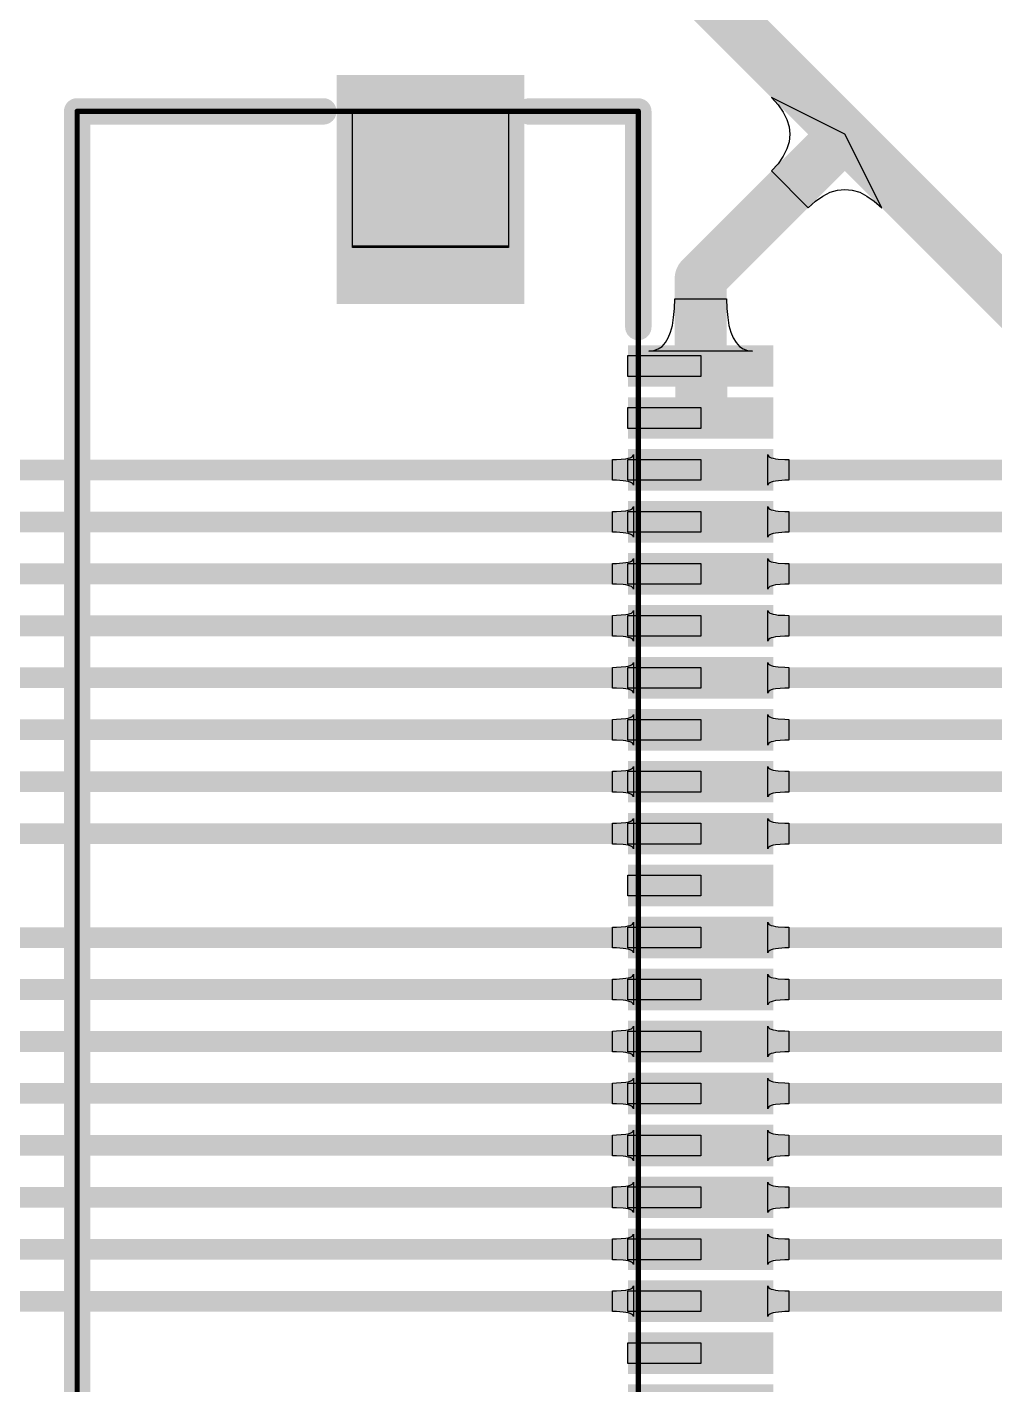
# Model space of a CAD drawing. Extents: x 244 to 457, y 184 to 319.
# Drawn here: x 402.56 to 411.87, y 252.42 to 265.49 of the extents above; entities that cross this region are included whole.
import ezdxf

# ---------------------------------------------------------------- set-up
doc = ezdxf.new("R2010")
doc.units = 0
doc.layers.get('0').update_dxf_attribs({"linetype": 'CONTINUOUS'})
for name, color, linetype in [('MECHANICAL15', 56, 'CONTINUOUS'), ('TOPLAYER', 1, 'CONTINUOUS'), ('TOPOVERLAY', 2, 'CONTINUOUS'), ('TOPPASTE', 8, 'CONTINUOUS'), ('TOPSOLDER', 216, 'CONTINUOUS')]:
    doc.layers.add(name, color=color, linetype=linetype)

# ---------------------------------------------------------------- blocks, each defined once
blk = doc.blocks.new('FPC_SMD_P0_50_40P_FGS_XJ_H')
at = {"layer": 'MECHANICAL15'}
for p, q in [((10.891, 0.55), (10.891, 2.05)), ((10.891, 2.05), (12.212, 2.05)), ((10.902, 0.55), (10.902, 2.05)), ((10.902, 2.05), (12.201, 2.05)), ((12.201, 2.05), (12.201, 0.55)), ((12.212, 2.05), (12.212, 0.55)), ((10.891, 0.55), (10.891, 0.55)), ((12.212, 0.55), (10.891, 0.55)), ((10.902, 0.55), (10.902, 0.55)), ((12.201, 0.55), (10.902, 0.55)), ((0.15, -1.3), (0.15, -0.6)), ((0.15, -0.6), (0.35, -0.6)), ((0.35, -0.6), (0.35, -1.3)), ((0.65, -1.3), (0.65, -0.6)), ((0.65, -0.6), (0.85, -0.6)), ((0.85, -0.6), (0.85, -1.3)), ((1.15, -1.3), (1.15, -0.6)), ((1.15, -0.6), (1.35, -0.6)), ((1.35, -0.6), (1.35, -1.3)), ((1.65, -1.3), (1.65, -0.6)), ((1.65, -0.6), (1.85, -0.6)), ((1.85, -0.6), (1.85, -1.3)), ((2.15, -1.3), (2.15, -0.6)), ((2.15, -0.6), (2.35, -0.6)), ((2.35, -0.6), (2.35, -1.3)), ((2.65, -1.3), (2.65, -0.6)), ((2.65, -0.6), (2.85, -0.6)), ((2.85, -0.6), (2.85, -1.3)), ((3.15, -1.3), (3.15, -0.6)), ((3.15, -0.6), (3.35, -0.6)), ((3.35, -0.6), (3.35, -1.3)), ((3.65, -1.3), (3.65, -0.6)), ((3.65, -0.6), (3.85, -0.6)), ((3.85, -0.6), (3.85, -1.3)), ((4.15, -1.3), (4.15, -0.6)), ((4.15, -0.6), (4.35, -0.6)), ((4.35, -0.6), (4.35, -1.3)), ((4.65, -1.3), (4.65, -0.6)), ((4.65, -0.6), (4.85, -0.6)), ((4.85, -0.6), (4.85, -1.3)), ((5.15, -1.3), (5.15, -0.6)), ((5.15, -0.6), (5.35, -0.6)), ((5.35, -0.6), (5.35, -1.3)), ((5.65, -1.3), (5.65, -0.6)), ((5.65, -0.6), (5.85, -0.6)), ((5.85, -0.6), (5.85, -1.3)), ((6.15, -1.3), (6.15, -0.6)), ((6.15, -0.6), (6.35, -0.6)), ((6.35, -0.6), (6.35, -1.3)), ((6.65, -1.3), (6.65, -0.6)), ((6.65, -0.6), (6.85, -0.6)), ((6.85, -0.6), (6.85, -1.3)), ((7.15, -1.3), (7.15, -0.6)), ((7.15, -0.6), (7.35, -0.6)), ((7.35, -0.6), (7.35, -1.3)), ((7.65, -1.3), (7.65, -0.6)), ((7.65, -0.6), (7.85, -0.6)), ((7.85, -0.6), (7.85, -1.3)), ((8.15, -1.3), (8.15, -0.6)), ((8.15, -0.6), (8.35, -0.6)), ((8.35, -0.6), (8.35, -1.3)), ((8.65, -1.3), (8.65, -0.6)), ((8.65, -0.6), (8.85, -0.6)), ((8.85, -0.6), (8.85, -1.3)), ((9.15, -1.3), (9.15, -0.6)), ((9.15, -0.6), (9.35, -0.6)), ((9.35, -0.6), (9.35, -1.3)), ((9.65, -1.3), (9.65, -0.6)), ((9.65, -0.6), (9.85, -0.6)), ((9.85, -0.6), (9.85, -1.3)), ((0.15, -1.3), (0.15, -1.3)), ((0.35, -1.3), (0.15, -1.3)), ((0.65, -1.3), (0.65, -1.3)), ((0.85, -1.3), (0.65, -1.3)), ((1.15, -1.3), (1.15, -1.3)), ((1.35, -1.3), (1.15, -1.3)), ((1.65, -1.3), (1.65, -1.3)), ((1.85, -1.3), (1.65, -1.3)), ((2.15, -1.3), (2.15, -1.3)), ((2.35, -1.3), (2.15, -1.3)), ((2.65, -1.3), (2.65, -1.3)), ((2.85, -1.3), (2.65, -1.3)), ((3.15, -1.3), (3.15, -1.3)), ((3.35, -1.3), (3.15, -1.3)), ((3.65, -1.3), (3.65, -1.3)), ((3.85, -1.3), (3.65, -1.3)), ((4.15, -1.3), (4.15, -1.3)), ((4.35, -1.3), (4.15, -1.3)), ((4.65, -1.3), (4.65, -1.3)), ((4.85, -1.3), (4.65, -1.3)), ((5.15, -1.3), (5.15, -1.3)), ((5.35, -1.3), (5.15, -1.3)), ((5.65, -1.3), (5.65, -1.3)), ((5.85, -1.3), (5.65, -1.3)), ((6.15, -1.3), (6.15, -1.3)), ((6.35, -1.3), (6.15, -1.3)), ((6.65, -1.3), (6.65, -1.3)), ((6.85, -1.3), (6.65, -1.3)), ((7.15, -1.3), (7.15, -1.3)), ((7.35, -1.3), (7.15, -1.3)), ((7.65, -1.3), (7.65, -1.3)), ((7.85, -1.3), (7.65, -1.3)), ((8.15, -1.3), (8.15, -1.3)), ((8.35, -1.3), (8.15, -1.3)), ((8.65, -1.3), (8.65, -1.3)), ((8.85, -1.3), (8.65, -1.3)), ((9.15, -1.3), (9.15, -1.3)), ((9.35, -1.3), (9.15, -1.3)), ((9.65, -1.3), (9.65, -1.3)), ((9.85, -1.3), (9.65, -1.3))]:
    blk.add_line(p, q, dxfattribs=at)
at = {"layer": 'MECHANICAL15', "const_width": 0.0508}
for points in [[(-12.199, 4.7), (12.201, 4.7)], [(12.201, 4.7), (12.201, -0.7)], [(-12.199, -0.7), (12.201, -0.7)]]:
    blk.add_lwpolyline(points, dxfattribs=at)
at = {"layer": 'MECHANICAL15', "const_width": 0.0254}
for points in [[(12.189, 4.7, 1), (12.214, 4.7, 1)], [(12.189, 4.7, 1), (12.214, 4.7, 1)], [(12.189, -0.7, 1), (12.214, -0.7, 1)], [(12.189, -0.7, 1), (12.214, -0.7, 1)]]:
    blk.add_lwpolyline(points, format="xyb", close=True, dxfattribs=at)
at = {"layer": 'TOPLAYER'}
for points in [[(10.45, 2.1), (10.45, 0.5), (12.45, 2.1), (12.45, 0.5)], [(0.1, -1.95), (0.4, -1.95), (0.1, -0.65), (0.4, -0.65)], [(0.6, -1.95), (0.9, -1.95), (0.6, -0.65), (0.9, -0.65)], [(1.1, -1.95), (1.4, -1.95), (1.1, -0.65), (1.4, -0.65)], [(1.6, -1.95), (1.9, -1.95), (1.6, -0.65), (1.9, -0.65)], [(2.1, -1.95), (2.4, -1.95), (2.1, -0.65), (2.4, -0.65)], [(2.6, -1.95), (2.9, -1.95), (2.6, -0.65), (2.9, -0.65)], [(3.1, -1.95), (3.4, -1.95), (3.1, -0.65), (3.4, -0.65)], [(3.6, -1.95), (3.9, -1.95), (3.6, -0.65), (3.9, -0.65)], [(4.1, -1.95), (4.4, -1.95), (4.1, -0.65), (4.4, -0.65)], [(4.6, -1.95), (4.9, -1.95), (4.6, -0.65), (4.9, -0.65)], [(5.1, -1.95), (5.4, -1.95), (5.1, -0.65), (5.4, -0.65)], [(5.6, -1.95), (5.9, -1.95), (5.6, -0.65), (5.9, -0.65)], [(6.1, -1.95), (6.4, -1.95), (6.1, -0.65), (6.4, -0.65)], [(6.6, -1.95), (6.9, -1.95), (6.6, -0.65), (6.9, -0.65)], [(7.1, -1.95), (7.4, -1.95), (7.1, -0.65), (7.4, -0.65)], [(7.6, -1.95), (7.9, -1.95), (7.6, -0.65), (7.9, -0.65)], [(8.1, -1.95), (8.4, -1.95), (8.1, -0.65), (8.4, -0.65)], [(8.6, -1.95), (8.9, -1.95), (8.6, -0.65), (8.9, -0.65)], [(9.1, -1.95), (9.4, -1.95), (9.1, -0.65), (9.4, -0.65)], [(9.6, -1.95), (9.9, -1.95), (9.6, -0.65), (9.9, -0.65)]]:
    blk.add_solid(points, dxfattribs=at)
at = {"layer": 'TOPOVERLAY', "const_width": 0.254}
for points in [[(-12.2, 4.7), (12.2, 4.7)], [(12.2, 4.7), (12.2, 2.331)], [(12.2, 0.35), (12.2, -0.7)], [(10.126, -0.7), (12.2, -0.7)]]:
    blk.add_lwpolyline(points, dxfattribs=at)
at = {"layer": 'TOPOVERLAY', "const_width": 0.127}
for points in [[(12.137, 4.7, 1), (12.264, 4.7, 1)], [(12.137, 4.7, 1), (12.264, 4.7, 1)], [(12.137, 2.331, 1), (12.264, 2.331, 1)], [(12.136, 0.35, 1), (12.263, 0.35, 1)], [(10.062, -0.7, 1), (10.189, -0.7, 1)], [(12.136, -0.7, 1), (12.263, -0.7, 1)], [(12.136, -0.7, 1), (12.263, -0.7, 1)]]:
    blk.add_lwpolyline(points, format="xyb", close=True, dxfattribs=at)
at = {"layer": 'TOPPASTE'}
for points in [[(10.45, 2.1), (10.45, 0.5), (12.45, 2.1), (12.45, 0.5)], [(0.1, -1.95), (0.4, -1.95), (0.1, -0.65), (0.4, -0.65)], [(0.6, -1.95), (0.9, -1.95), (0.6, -0.65), (0.9, -0.65)], [(1.1, -1.95), (1.4, -1.95), (1.1, -0.65), (1.4, -0.65)], [(1.6, -1.95), (1.9, -1.95), (1.6, -0.65), (1.9, -0.65)], [(2.1, -1.95), (2.4, -1.95), (2.1, -0.65), (2.4, -0.65)], [(2.6, -1.95), (2.9, -1.95), (2.6, -0.65), (2.9, -0.65)], [(3.1, -1.95), (3.4, -1.95), (3.1, -0.65), (3.4, -0.65)], [(3.6, -1.95), (3.9, -1.95), (3.6, -0.65), (3.9, -0.65)], [(4.1, -1.95), (4.4, -1.95), (4.1, -0.65), (4.4, -0.65)], [(4.6, -1.95), (4.9, -1.95), (4.6, -0.65), (4.9, -0.65)], [(5.1, -1.95), (5.4, -1.95), (5.1, -0.65), (5.4, -0.65)], [(5.6, -1.95), (5.9, -1.95), (5.6, -0.65), (5.9, -0.65)], [(6.1, -1.95), (6.4, -1.95), (6.1, -0.65), (6.4, -0.65)], [(6.6, -1.95), (6.9, -1.95), (6.6, -0.65), (6.9, -0.65)], [(7.1, -1.95), (7.4, -1.95), (7.1, -0.65), (7.4, -0.65)], [(7.6, -1.95), (7.9, -1.95), (7.6, -0.65), (7.9, -0.65)], [(8.1, -1.95), (8.4, -1.95), (8.1, -0.65), (8.4, -0.65)], [(8.6, -1.95), (8.9, -1.95), (8.6, -0.65), (8.9, -0.65)], [(9.1, -1.95), (9.4, -1.95), (9.1, -0.65), (9.4, -0.65)], [(9.6, -1.95), (9.9, -1.95), (9.6, -0.65), (9.9, -0.65)]]:
    blk.add_solid(points, dxfattribs=at)
at = {"layer": 'TOPSOLDER'}
for points in [[(10.348, 2.202), (10.348, 0.398), (12.552, 2.202), (12.552, 0.398)], [(-0.45, -2), (-0.05, -2), (-0.45, -0.6), (-0.05, -0.6)], [(0.05, -2), (0.45, -2), (0.05, -0.6), (0.45, -0.6)], [(0.55, -2), (0.95, -2), (0.55, -0.6), (0.95, -0.6)], [(1.05, -2), (1.45, -2), (1.05, -0.6), (1.45, -0.6)], [(1.55, -2), (1.95, -2), (1.55, -0.6), (1.95, -0.6)], [(2.05, -2), (2.45, -2), (2.05, -0.6), (2.45, -0.6)], [(2.55, -2), (2.95, -2), (2.55, -0.6), (2.95, -0.6)], [(3.05, -2), (3.45, -2), (3.05, -0.6), (3.45, -0.6)], [(3.55, -2), (3.95, -2), (3.55, -0.6), (3.95, -0.6)], [(4.05, -2), (4.45, -2), (4.05, -0.6), (4.45, -0.6)], [(4.55, -2), (4.95, -2), (4.55, -0.6), (4.95, -0.6)], [(5.05, -2), (5.45, -2), (5.05, -0.6), (5.45, -0.6)], [(5.55, -2), (5.95, -2), (5.55, -0.6), (5.95, -0.6)], [(6.05, -2), (6.45, -2), (6.05, -0.6), (6.45, -0.6)], [(6.55, -2), (6.95, -2), (6.55, -0.6), (6.95, -0.6)], [(7.05, -2), (7.45, -2), (7.05, -0.6), (7.45, -0.6)], [(7.55, -2), (7.95, -2), (7.55, -0.6), (7.95, -0.6)], [(8.05, -2), (8.45, -2), (8.05, -0.6), (8.45, -0.6)], [(8.55, -2), (8.95, -2), (8.55, -0.6), (8.95, -0.6)], [(9.05, -2), (9.45, -2), (9.05, -0.6), (9.45, -0.6)], [(9.55, -2), (9.95, -2), (9.55, -0.6), (9.95, -0.6)]]:
    blk.add_solid(points, dxfattribs=at)

msp = doc.modelspace()

# ---------------------------------------------------------------- linework, layer by layer
at = {"layer": 'TOPLAYER'}
for p, q in [((410.432, 264.458), (409.725, 264.812)), ((409.725, 264.812), (409.789, 264.741)), ((409.789, 264.741), (409.838, 264.67)), ((409.838, 264.67), (409.874, 264.6)), ((409.874, 264.6), (409.895, 264.529)), ((409.895, 264.529), (409.902, 264.458)), ((409.902, 264.458), (409.895, 264.387)), ((410.786, 263.751), (410.432, 264.458)), ((409.874, 264.317), (409.838, 264.246)), ((409.895, 264.387), (409.874, 264.317)), ((409.838, 264.246), (409.789, 264.175)), ((409.789, 264.175), (409.725, 264.105)), ((409.725, 264.105), (410.079, 263.751)), ((410.291, 263.9), (410.361, 263.921)), ((410.361, 263.921), (410.432, 263.928)), ((410.432, 263.928), (410.503, 263.921)), ((410.503, 263.921), (410.574, 263.9)), ((410.079, 263.751), (410.149, 263.815)), ((410.149, 263.815), (410.22, 263.864)), ((410.22, 263.864), (410.291, 263.9)), ((410.574, 263.9), (410.644, 263.864)), ((410.644, 263.864), (410.715, 263.815)), ((410.715, 263.815), (410.786, 263.751)), ((408.792, 262.78), (408.794, 262.875)), ((408.794, 262.875), (409.294, 262.875)), ((409.294, 262.875), (409.296, 262.78)), ((408.784, 262.694), (408.792, 262.78)), ((409.296, 262.78), (409.304, 262.694)), ((408.754, 262.553), (408.772, 262.619)), ((408.772, 262.619), (408.784, 262.694)), ((409.304, 262.694), (409.316, 262.619)), ((409.316, 262.619), (409.334, 262.553)), ((408.704, 262.453), (408.732, 262.498)), ((408.732, 262.498), (408.754, 262.553)), ((409.334, 262.553), (409.356, 262.498)), ((409.356, 262.498), (409.384, 262.453)), ((408.544, 262.372), (408.592, 262.377)), ((409.544, 262.372), (408.544, 262.372)), ((408.592, 262.377), (408.634, 262.392)), ((408.634, 262.392), (408.672, 262.417)), ((408.672, 262.417), (408.704, 262.453)), ((409.384, 262.453), (409.416, 262.417)), ((409.416, 262.417), (409.454, 262.392)), ((409.454, 262.392), (409.496, 262.377)), ((409.496, 262.377), (409.544, 262.372)), ((408.197, 261.328), (408.235, 261.329)), ((408.197, 261.128), (408.197, 261.328)), ((408.235, 261.329), (408.325, 261.336)), ((408.325, 261.336), (408.347, 261.34)), ((408.347, 261.34), (408.365, 261.345)), ((408.365, 261.345), (408.379, 261.351)), ((408.379, 261.351), (408.389, 261.358)), ((408.389, 261.358), (408.395, 261.366)), ((408.395, 261.366), (408.397, 261.375)), ((408.397, 261.375), (408.397, 261.081)), ((409.691, 261.081), (409.691, 261.375)), ((409.691, 261.375), (409.693, 261.366)), ((409.693, 261.366), (409.699, 261.358)), ((409.699, 261.358), (409.709, 261.351)), ((409.709, 261.351), (409.723, 261.345)), ((409.723, 261.345), (409.741, 261.34)), ((409.741, 261.34), (409.763, 261.336)), ((409.763, 261.336), (409.789, 261.332)), ((409.789, 261.332), (409.853, 261.329)), ((409.853, 261.329), (409.891, 261.328)), ((409.891, 261.328), (409.891, 261.128)), ((408.235, 261.128), (408.197, 261.128)), ((408.299, 261.124), (408.235, 261.128)), ((408.325, 261.121), (408.299, 261.124)), ((408.347, 261.117), (408.325, 261.121)), ((408.365, 261.111), (408.347, 261.117)), ((408.379, 261.105), (408.365, 261.111)), ((408.389, 261.098), (408.379, 261.105)), ((408.395, 261.09), (408.389, 261.098)), ((408.397, 261.081), (408.395, 261.09)), ((409.693, 261.09), (409.691, 261.081)), ((409.699, 261.098), (409.693, 261.09)), ((409.709, 261.105), (409.699, 261.098)), ((409.723, 261.111), (409.709, 261.105)), ((409.741, 261.117), (409.723, 261.111)), ((409.763, 261.121), (409.741, 261.117)), ((409.853, 261.128), (409.763, 261.121)), ((409.891, 261.128), (409.853, 261.128)), ((408.197, 260.828), (408.235, 260.829)), ((408.197, 260.628), (408.197, 260.828)), ((408.235, 260.829), (408.325, 260.836)), ((408.325, 260.836), (408.347, 260.84)), ((408.347, 260.84), (408.365, 260.845)), ((408.365, 260.845), (408.379, 260.851)), ((408.379, 260.851), (408.389, 260.858)), ((408.389, 260.858), (408.395, 260.866)), ((408.395, 260.866), (408.397, 260.875)), ((408.397, 260.875), (408.397, 260.581)), ((409.691, 260.581), (409.691, 260.875)), ((409.691, 260.875), (409.693, 260.866)), ((409.693, 260.866), (409.699, 260.858)), ((409.699, 260.858), (409.709, 260.851)), ((409.709, 260.851), (409.723, 260.845)), ((409.723, 260.845), (409.741, 260.84)), ((409.741, 260.84), (409.763, 260.836)), ((409.763, 260.836), (409.789, 260.832)), ((409.789, 260.832), (409.853, 260.829)), ((409.853, 260.829), (409.891, 260.828)), ((409.891, 260.828), (409.891, 260.628)), ((408.235, 260.628), (408.197, 260.628)), ((408.299, 260.624), (408.235, 260.628)), ((408.325, 260.621), (408.299, 260.624)), ((408.347, 260.616), (408.325, 260.621)), ((408.365, 260.611), (408.347, 260.616)), ((408.379, 260.605), (408.365, 260.611)), ((408.389, 260.598), (408.379, 260.605)), ((408.395, 260.59), (408.389, 260.598)), ((408.397, 260.581), (408.395, 260.59)), ((409.693, 260.59), (409.691, 260.581)), ((409.699, 260.598), (409.693, 260.59)), ((409.709, 260.605), (409.699, 260.598)), ((409.723, 260.611), (409.709, 260.605)), ((409.741, 260.616), (409.723, 260.611)), ((409.763, 260.621), (409.741, 260.616)), ((409.853, 260.628), (409.763, 260.621)), ((409.891, 260.628), (409.853, 260.628)), ((408.197, 260.328), (408.235, 260.329)), ((408.197, 260.128), (408.197, 260.328)), ((408.235, 260.329), (408.325, 260.336)), ((408.325, 260.336), (408.347, 260.34)), ((408.347, 260.34), (408.365, 260.345)), ((408.365, 260.345), (408.379, 260.351)), ((408.379, 260.351), (408.389, 260.358)), ((408.389, 260.358), (408.395, 260.366)), ((408.395, 260.366), (408.397, 260.375)), ((408.397, 260.375), (408.397, 260.081)), ((409.691, 260.081), (409.691, 260.375)), ((409.691, 260.375), (409.693, 260.366)), ((409.693, 260.366), (409.699, 260.358)), ((409.699, 260.358), (409.709, 260.351)), ((409.709, 260.351), (409.723, 260.345)), ((409.723, 260.345), (409.741, 260.34)), ((409.741, 260.34), (409.763, 260.336)), ((409.763, 260.336), (409.789, 260.332)), ((409.789, 260.332), (409.853, 260.329)), ((409.853, 260.329), (409.891, 260.328)), ((409.891, 260.328), (409.891, 260.128)), ((408.235, 260.128), (408.197, 260.128)), ((409.891, 260.128), (409.853, 260.128)), ((408.299, 260.124), (408.235, 260.128)), ((408.325, 260.121), (408.299, 260.124)), ((408.347, 260.117), (408.325, 260.121)), ((408.365, 260.111), (408.347, 260.117)), ((408.379, 260.105), (408.365, 260.111)), ((408.389, 260.098), (408.379, 260.105)), ((408.395, 260.09), (408.389, 260.098)), ((408.397, 260.081), (408.395, 260.09)), ((409.693, 260.09), (409.691, 260.081)), ((409.699, 260.098), (409.693, 260.09)), ((409.709, 260.105), (409.699, 260.098)), ((409.723, 260.111), (409.709, 260.105)), ((409.741, 260.117), (409.723, 260.111)), ((409.763, 260.121), (409.741, 260.117)), ((409.853, 260.128), (409.763, 260.121)), ((408.395, 259.866), (408.397, 259.875)), ((408.397, 259.875), (408.397, 259.581)), ((409.691, 259.581), (409.691, 259.875)), ((409.691, 259.875), (409.693, 259.866)), ((408.197, 259.828), (408.235, 259.829)), ((408.197, 259.628), (408.197, 259.828)), ((408.235, 259.829), (408.325, 259.836)), ((408.325, 259.836), (408.347, 259.84)), ((408.347, 259.84), (408.365, 259.845)), ((408.365, 259.845), (408.379, 259.851)), ((408.379, 259.851), (408.389, 259.858)), ((408.389, 259.858), (408.395, 259.866)), ((409.693, 259.866), (409.699, 259.858)), ((409.699, 259.858), (409.709, 259.851)), ((409.709, 259.851), (409.723, 259.845)), ((409.723, 259.845), (409.741, 259.84)), ((409.741, 259.84), (409.763, 259.836)), ((409.763, 259.836), (409.789, 259.832)), ((409.789, 259.832), (409.853, 259.829)), ((409.853, 259.829), (409.891, 259.828)), ((409.891, 259.828), (409.891, 259.628)), ((408.235, 259.628), (408.197, 259.628)), ((408.299, 259.624), (408.235, 259.628)), ((408.325, 259.621), (408.299, 259.624)), ((408.347, 259.616), (408.325, 259.621)), ((408.365, 259.611), (408.347, 259.616)), ((408.379, 259.605), (408.365, 259.611)), ((409.723, 259.611), (409.709, 259.605)), ((409.741, 259.616), (409.723, 259.611)), ((409.763, 259.621), (409.741, 259.616)), ((409.853, 259.628), (409.763, 259.621)), ((409.891, 259.628), (409.853, 259.628)), ((408.389, 259.598), (408.379, 259.605)), ((408.395, 259.59), (408.389, 259.598)), ((408.397, 259.581), (408.395, 259.59)), ((409.693, 259.59), (409.691, 259.581)), ((409.699, 259.598), (409.693, 259.59)), ((409.709, 259.605), (409.699, 259.598)), ((408.347, 259.34), (408.365, 259.345)), ((408.365, 259.345), (408.379, 259.351)), ((408.379, 259.351), (408.389, 259.358)), ((408.389, 259.358), (408.395, 259.366)), ((408.395, 259.366), (408.397, 259.375)), ((408.397, 259.375), (408.397, 259.081)), ((409.691, 259.081), (409.691, 259.375)), ((409.691, 259.375), (409.693, 259.366)), ((409.693, 259.366), (409.699, 259.358)), ((409.699, 259.358), (409.709, 259.351)), ((409.709, 259.351), (409.723, 259.345)), ((409.723, 259.345), (409.741, 259.34)), ((408.197, 259.328), (408.235, 259.329)), ((408.197, 259.128), (408.197, 259.328)), ((408.235, 259.329), (408.325, 259.336)), ((408.325, 259.336), (408.347, 259.34)), ((409.741, 259.34), (409.763, 259.336)), ((409.763, 259.336), (409.789, 259.332)), ((409.789, 259.332), (409.853, 259.329)), ((409.853, 259.329), (409.891, 259.328)), ((409.891, 259.328), (409.891, 259.128)), ((408.235, 259.128), (408.197, 259.128)), ((408.299, 259.124), (408.235, 259.128)), ((408.325, 259.121), (408.299, 259.124)), ((408.347, 259.117), (408.325, 259.121)), ((408.365, 259.111), (408.347, 259.117)), ((408.379, 259.105), (408.365, 259.111)), ((408.389, 259.098), (408.379, 259.105)), ((408.395, 259.09), (408.389, 259.098)), ((408.397, 259.081), (408.395, 259.09)), ((409.693, 259.09), (409.691, 259.081)), ((409.699, 259.098), (409.693, 259.09)), ((409.709, 259.105), (409.699, 259.098)), ((409.723, 259.111), (409.709, 259.105)), ((409.741, 259.117), (409.723, 259.111)), ((409.763, 259.121), (409.741, 259.117)), ((409.853, 259.128), (409.763, 259.121)), ((409.891, 259.128), (409.853, 259.128)), ((408.197, 258.828), (408.235, 258.829)), ((408.197, 258.628), (408.197, 258.828)), ((408.235, 258.829), (408.325, 258.836)), ((408.325, 258.836), (408.347, 258.84)), ((408.347, 258.84), (408.365, 258.845)), ((408.365, 258.845), (408.379, 258.851)), ((408.379, 258.851), (408.389, 258.858)), ((408.389, 258.858), (408.395, 258.866)), ((408.395, 258.866), (408.397, 258.875)), ((408.397, 258.875), (408.397, 258.581)), ((409.691, 258.581), (409.691, 258.875)), ((409.691, 258.875), (409.693, 258.866)), ((409.693, 258.866), (409.699, 258.858)), ((409.699, 258.858), (409.709, 258.851)), ((409.709, 258.851), (409.723, 258.845)), ((409.723, 258.845), (409.741, 258.84)), ((409.741, 258.84), (409.763, 258.836)), ((409.763, 258.836), (409.789, 258.832)), ((409.789, 258.832), (409.853, 258.829)), ((409.853, 258.829), (409.891, 258.828)), ((409.891, 258.828), (409.891, 258.628)), ((408.235, 258.628), (408.197, 258.628)), ((408.299, 258.624), (408.235, 258.628)), ((408.325, 258.621), (408.299, 258.624)), ((408.347, 258.616), (408.325, 258.621)), ((408.365, 258.611), (408.347, 258.616)), ((408.379, 258.605), (408.365, 258.611)), ((408.389, 258.598), (408.379, 258.605)), ((408.395, 258.59), (408.389, 258.598)), ((408.397, 258.581), (408.395, 258.59)), ((409.693, 258.59), (409.691, 258.581)), ((409.699, 258.598), (409.693, 258.59)), ((409.709, 258.605), (409.699, 258.598)), ((409.723, 258.611), (409.709, 258.605)), ((409.741, 258.616), (409.723, 258.611)), ((409.763, 258.621), (409.741, 258.616)), ((409.853, 258.628), (409.763, 258.621)), ((409.891, 258.628), (409.853, 258.628)), ((408.197, 258.328), (408.235, 258.329)), ((408.197, 258.128), (408.197, 258.328)), ((408.235, 258.329), (408.325, 258.336)), ((408.325, 258.336), (408.347, 258.34)), ((408.347, 258.34), (408.365, 258.345)), ((408.365, 258.345), (408.379, 258.351)), ((408.379, 258.351), (408.389, 258.358)), ((408.389, 258.358), (408.395, 258.366)), ((408.395, 258.366), (408.397, 258.375)), ((408.397, 258.375), (408.397, 258.081)), ((409.691, 258.081), (409.691, 258.375)), ((409.691, 258.375), (409.693, 258.366)), ((409.693, 258.366), (409.699, 258.358)), ((409.699, 258.358), (409.709, 258.351)), ((409.709, 258.351), (409.723, 258.345)), ((409.723, 258.345), (409.741, 258.34)), ((409.741, 258.34), (409.763, 258.336)), ((409.763, 258.336), (409.789, 258.332)), ((409.789, 258.332), (409.853, 258.329)), ((409.853, 258.329), (409.891, 258.328)), ((409.891, 258.328), (409.891, 258.128)), ((408.235, 258.128), (408.197, 258.128)), ((408.299, 258.124), (408.235, 258.128)), ((408.325, 258.121), (408.299, 258.124)), ((408.347, 258.117), (408.325, 258.121)), ((408.365, 258.111), (408.347, 258.117)), ((408.379, 258.105), (408.365, 258.111)), ((408.389, 258.098), (408.379, 258.105)), ((408.395, 258.09), (408.389, 258.098)), ((408.397, 258.081), (408.395, 258.09)), ((409.693, 258.09), (409.691, 258.081)), ((409.699, 258.098), (409.693, 258.09)), ((409.709, 258.105), (409.699, 258.098)), ((409.723, 258.111), (409.709, 258.105)), ((409.741, 258.117), (409.723, 258.111)), ((409.763, 258.121), (409.741, 258.117)), ((409.853, 258.128), (409.763, 258.121)), ((409.891, 258.128), (409.853, 258.128)), ((408.197, 257.828), (408.235, 257.829)), ((408.197, 257.628), (408.197, 257.828)), ((408.235, 257.829), (408.325, 257.836)), ((408.325, 257.836), (408.347, 257.84)), ((408.347, 257.84), (408.365, 257.845)), ((408.365, 257.845), (408.379, 257.851)), ((408.379, 257.851), (408.389, 257.858)), ((408.389, 257.858), (408.395, 257.866)), ((408.395, 257.866), (408.397, 257.875)), ((408.397, 257.875), (408.397, 257.581)), ((409.691, 257.581), (409.691, 257.875)), ((409.691, 257.875), (409.693, 257.866)), ((409.693, 257.866), (409.699, 257.858)), ((409.699, 257.858), (409.709, 257.851)), ((409.709, 257.851), (409.723, 257.845)), ((409.723, 257.845), (409.741, 257.84)), ((409.741, 257.84), (409.763, 257.836)), ((409.763, 257.836), (409.789, 257.832)), ((409.789, 257.832), (409.853, 257.829)), ((409.853, 257.829), (409.891, 257.828)), ((409.891, 257.828), (409.891, 257.628)), ((408.235, 257.628), (408.197, 257.628)), ((408.299, 257.624), (408.235, 257.628)), ((408.325, 257.621), (408.299, 257.624)), ((408.347, 257.616), (408.325, 257.621)), ((408.365, 257.611), (408.347, 257.616)), ((408.379, 257.605), (408.365, 257.611)), ((408.389, 257.598), (408.379, 257.605)), ((408.395, 257.59), (408.389, 257.598)), ((408.397, 257.581), (408.395, 257.59)), ((409.693, 257.59), (409.691, 257.581)), ((409.699, 257.598), (409.693, 257.59)), ((409.709, 257.605), (409.699, 257.598)), ((409.723, 257.611), (409.709, 257.605)), ((409.741, 257.616), (409.723, 257.611)), ((409.763, 257.621), (409.741, 257.616)), ((409.853, 257.628), (409.763, 257.621)), ((409.891, 257.628), (409.853, 257.628)), ((408.389, 256.858), (408.395, 256.866)), ((408.395, 256.866), (408.397, 256.875)), ((408.397, 256.875), (408.397, 256.581)), ((409.691, 256.581), (409.691, 256.875)), ((409.691, 256.875), (409.693, 256.866)), ((409.693, 256.866), (409.699, 256.858)), ((408.197, 256.828), (408.235, 256.829)), ((408.197, 256.628), (408.197, 256.828)), ((408.235, 256.829), (408.325, 256.836)), ((408.325, 256.836), (408.347, 256.84)), ((408.347, 256.84), (408.365, 256.845)), ((408.365, 256.845), (408.379, 256.851)), ((408.379, 256.851), (408.389, 256.858)), ((409.699, 256.858), (409.709, 256.851)), ((409.709, 256.851), (409.723, 256.845)), ((409.723, 256.845), (409.741, 256.84)), ((409.741, 256.84), (409.763, 256.836)), ((409.763, 256.836), (409.789, 256.832)), ((409.789, 256.832), (409.853, 256.829)), ((409.853, 256.829), (409.891, 256.828)), ((409.891, 256.828), (409.891, 256.628)), ((408.235, 256.628), (408.197, 256.628)), ((408.299, 256.624), (408.235, 256.628)), ((408.325, 256.621), (408.299, 256.624)), ((408.347, 256.616), (408.325, 256.621)), ((408.365, 256.611), (408.347, 256.616)), ((408.379, 256.605), (408.365, 256.611)), ((408.389, 256.598), (408.379, 256.605)), ((409.709, 256.605), (409.699, 256.598)), ((409.723, 256.611), (409.709, 256.605)), ((409.741, 256.616), (409.723, 256.611)), ((409.763, 256.621), (409.741, 256.616)), ((409.853, 256.628), (409.763, 256.621)), ((409.891, 256.628), (409.853, 256.628)), ((408.395, 256.59), (408.389, 256.598)), ((408.397, 256.581), (408.395, 256.59)), ((409.693, 256.59), (409.691, 256.581)), ((409.699, 256.598), (409.693, 256.59)), ((408.325, 256.336), (408.347, 256.34)), ((408.347, 256.34), (408.365, 256.345)), ((408.365, 256.345), (408.379, 256.351)), ((408.379, 256.351), (408.389, 256.358)), ((408.389, 256.358), (408.395, 256.366)), ((408.395, 256.366), (408.397, 256.375)), ((408.397, 256.375), (408.397, 256.081)), ((409.691, 256.081), (409.691, 256.375)), ((409.691, 256.375), (409.693, 256.366)), ((409.693, 256.366), (409.699, 256.358)), ((409.699, 256.358), (409.709, 256.351)), ((409.709, 256.351), (409.723, 256.345)), ((409.723, 256.345), (409.741, 256.34)), ((409.741, 256.34), (409.763, 256.336)), ((408.197, 256.328), (408.235, 256.329)), ((408.197, 256.128), (408.197, 256.328)), ((408.235, 256.329), (408.325, 256.336)), ((409.763, 256.336), (409.789, 256.332)), ((409.789, 256.332), (409.853, 256.329)), ((409.853, 256.329), (409.891, 256.328)), ((409.891, 256.328), (409.891, 256.128)), ((408.235, 256.128), (408.197, 256.128)), ((408.299, 256.124), (408.235, 256.128)), ((408.325, 256.121), (408.299, 256.124)), ((408.347, 256.117), (408.325, 256.121)), ((408.365, 256.111), (408.347, 256.117)), ((408.379, 256.105), (408.365, 256.111)), ((408.389, 256.098), (408.379, 256.105)), ((408.395, 256.09), (408.389, 256.098)), ((408.397, 256.081), (408.395, 256.09)), ((409.693, 256.09), (409.691, 256.081)), ((409.699, 256.098), (409.693, 256.09)), ((409.709, 256.105), (409.699, 256.098)), ((409.723, 256.111), (409.709, 256.105)), ((409.741, 256.117), (409.723, 256.111)), ((409.763, 256.121), (409.741, 256.117)), ((409.853, 256.128), (409.763, 256.121)), ((409.891, 256.128), (409.853, 256.128)), ((408.197, 255.828), (408.235, 255.829)), ((408.197, 255.628), (408.197, 255.828)), ((408.235, 255.829), (408.325, 255.836)), ((408.325, 255.836), (408.347, 255.84)), ((408.347, 255.84), (408.365, 255.845)), ((408.365, 255.845), (408.379, 255.851)), ((408.379, 255.851), (408.389, 255.858)), ((408.389, 255.858), (408.395, 255.866)), ((408.395, 255.866), (408.397, 255.875)), ((408.397, 255.875), (408.397, 255.581)), ((409.691, 255.581), (409.691, 255.875)), ((409.691, 255.875), (409.693, 255.866)), ((409.693, 255.866), (409.699, 255.858)), ((409.699, 255.858), (409.709, 255.851)), ((409.709, 255.851), (409.723, 255.845)), ((409.723, 255.845), (409.741, 255.84)), ((409.741, 255.84), (409.763, 255.836)), ((409.763, 255.836), (409.789, 255.832)), ((409.789, 255.832), (409.853, 255.829)), ((409.853, 255.829), (409.891, 255.828)), ((409.891, 255.828), (409.891, 255.628)), ((408.235, 255.628), (408.197, 255.628)), ((408.299, 255.624), (408.235, 255.628)), ((408.325, 255.621), (408.299, 255.624)), ((408.347, 255.616), (408.325, 255.621)), ((408.365, 255.611), (408.347, 255.616)), ((408.379, 255.605), (408.365, 255.611)), ((408.389, 255.598), (408.379, 255.605)), ((408.395, 255.59), (408.389, 255.598)), ((408.397, 255.581), (408.395, 255.59)), ((409.693, 255.59), (409.691, 255.581)), ((409.699, 255.598), (409.693, 255.59)), ((409.709, 255.605), (409.699, 255.598)), ((409.723, 255.611), (409.709, 255.605)), ((409.741, 255.616), (409.723, 255.611)), ((409.763, 255.621), (409.741, 255.616)), ((409.853, 255.628), (409.763, 255.621)), ((409.891, 255.628), (409.853, 255.628)), ((408.197, 255.328), (408.235, 255.329)), ((408.197, 255.128), (408.197, 255.328)), ((408.235, 255.329), (408.325, 255.336)), ((408.325, 255.336), (408.347, 255.34)), ((408.347, 255.34), (408.365, 255.345)), ((408.365, 255.345), (408.379, 255.351)), ((408.379, 255.351), (408.389, 255.358)), ((408.389, 255.358), (408.395, 255.366)), ((408.395, 255.366), (408.397, 255.375)), ((408.397, 255.375), (408.397, 255.081)), ((409.691, 255.081), (409.691, 255.375)), ((409.691, 255.375), (409.693, 255.366)), ((409.693, 255.366), (409.699, 255.358)), ((409.699, 255.358), (409.709, 255.351)), ((409.709, 255.351), (409.723, 255.345)), ((409.723, 255.345), (409.741, 255.34)), ((409.741, 255.34), (409.763, 255.336)), ((409.763, 255.336), (409.789, 255.332)), ((409.789, 255.332), (409.853, 255.329)), ((409.853, 255.329), (409.891, 255.328)), ((409.891, 255.328), (409.891, 255.128)), ((408.235, 255.128), (408.197, 255.128)), ((408.299, 255.124), (408.235, 255.128)), ((408.325, 255.121), (408.299, 255.124)), ((408.347, 255.117), (408.325, 255.121)), ((408.365, 255.111), (408.347, 255.117)), ((408.379, 255.105), (408.365, 255.111)), ((408.389, 255.098), (408.379, 255.105)), ((408.395, 255.09), (408.389, 255.098)), ((408.397, 255.081), (408.395, 255.09)), ((409.693, 255.09), (409.691, 255.081)), ((409.699, 255.098), (409.693, 255.09)), ((409.709, 255.105), (409.699, 255.098)), ((409.723, 255.111), (409.709, 255.105)), ((409.741, 255.117), (409.723, 255.111)), ((409.763, 255.121), (409.741, 255.117)), ((409.853, 255.128), (409.763, 255.121)), ((409.891, 255.128), (409.853, 255.128)), ((408.197, 254.828), (408.235, 254.829)), ((408.197, 254.628), (408.197, 254.828)), ((408.235, 254.829), (408.325, 254.836)), ((408.325, 254.836), (408.347, 254.84)), ((408.347, 254.84), (408.365, 254.845)), ((408.365, 254.845), (408.379, 254.851)), ((408.379, 254.851), (408.389, 254.858)), ((408.389, 254.858), (408.395, 254.866)), ((408.395, 254.866), (408.397, 254.875)), ((408.397, 254.875), (408.397, 254.581)), ((409.691, 254.581), (409.691, 254.875)), ((409.691, 254.875), (409.693, 254.866)), ((409.693, 254.866), (409.699, 254.858)), ((409.699, 254.858), (409.709, 254.851)), ((409.709, 254.851), (409.723, 254.845)), ((409.723, 254.845), (409.741, 254.84)), ((409.741, 254.84), (409.763, 254.836)), ((409.763, 254.836), (409.789, 254.832)), ((409.789, 254.832), (409.853, 254.829)), ((409.853, 254.829), (409.891, 254.828)), ((409.891, 254.828), (409.891, 254.628)), ((408.235, 254.628), (408.197, 254.628)), ((408.299, 254.624), (408.235, 254.628)), ((408.325, 254.621), (408.299, 254.624)), ((408.347, 254.616), (408.325, 254.621)), ((408.365, 254.611), (408.347, 254.616)), ((408.379, 254.605), (408.365, 254.611)), ((408.389, 254.598), (408.379, 254.605)), ((408.395, 254.59), (408.389, 254.598)), ((408.397, 254.581), (408.395, 254.59)), ((409.693, 254.59), (409.691, 254.581)), ((409.699, 254.598), (409.693, 254.59)), ((409.709, 254.605), (409.699, 254.598)), ((409.723, 254.611), (409.709, 254.605)), ((409.741, 254.616), (409.723, 254.611)), ((409.763, 254.621), (409.741, 254.616)), ((409.853, 254.628), (409.763, 254.621)), ((409.891, 254.628), (409.853, 254.628)), ((408.197, 254.328), (408.235, 254.329)), ((408.197, 254.128), (408.197, 254.328)), ((408.235, 254.329), (408.325, 254.336)), ((408.325, 254.336), (408.347, 254.34)), ((408.347, 254.34), (408.365, 254.345)), ((408.365, 254.345), (408.379, 254.351)), ((408.379, 254.351), (408.389, 254.358)), ((408.389, 254.358), (408.395, 254.366)), ((408.395, 254.366), (408.397, 254.375)), ((408.397, 254.375), (408.397, 254.081)), ((409.691, 254.081), (409.691, 254.375)), ((409.691, 254.375), (409.693, 254.366)), ((409.693, 254.366), (409.699, 254.358)), ((409.699, 254.358), (409.709, 254.351)), ((409.709, 254.351), (409.723, 254.345)), ((409.723, 254.345), (409.741, 254.34)), ((409.741, 254.34), (409.763, 254.336)), ((409.763, 254.336), (409.789, 254.332)), ((409.789, 254.332), (409.853, 254.329)), ((409.853, 254.329), (409.891, 254.328)), ((409.891, 254.328), (409.891, 254.128)), ((408.235, 254.128), (408.197, 254.128)), ((408.299, 254.124), (408.235, 254.128)), ((408.325, 254.121), (408.299, 254.124)), ((408.347, 254.117), (408.325, 254.121)), ((409.763, 254.121), (409.741, 254.117)), ((409.853, 254.128), (409.763, 254.121)), ((409.891, 254.128), (409.853, 254.128)), ((408.365, 254.111), (408.347, 254.117)), ((408.379, 254.105), (408.365, 254.111)), ((408.389, 254.098), (408.379, 254.105)), ((408.395, 254.09), (408.389, 254.098)), ((408.397, 254.081), (408.395, 254.09)), ((409.693, 254.09), (409.691, 254.081)), ((409.699, 254.098), (409.693, 254.09)), ((409.709, 254.105), (409.699, 254.098)), ((409.723, 254.111), (409.709, 254.105)), ((409.741, 254.117), (409.723, 254.111)), ((408.379, 253.851), (408.389, 253.858)), ((408.389, 253.858), (408.395, 253.866)), ((408.395, 253.866), (408.397, 253.875)), ((408.397, 253.875), (408.397, 253.581)), ((409.691, 253.581), (409.691, 253.875)), ((409.691, 253.875), (409.693, 253.866)), ((409.693, 253.866), (409.699, 253.858)), ((409.699, 253.858), (409.709, 253.851)), ((408.197, 253.828), (408.235, 253.829)), ((408.197, 253.628), (408.197, 253.828)), ((408.235, 253.829), (408.325, 253.836)), ((408.325, 253.836), (408.347, 253.84)), ((408.347, 253.84), (408.365, 253.845)), ((408.365, 253.845), (408.379, 253.851)), ((409.709, 253.851), (409.723, 253.845)), ((409.723, 253.845), (409.741, 253.84)), ((409.741, 253.84), (409.763, 253.836)), ((409.763, 253.836), (409.789, 253.832)), ((409.789, 253.832), (409.853, 253.829)), ((409.853, 253.829), (409.891, 253.828)), ((409.891, 253.828), (409.891, 253.628)), ((408.235, 253.628), (408.197, 253.628)), ((408.299, 253.624), (408.235, 253.628)), ((408.325, 253.621), (408.299, 253.624)), ((408.347, 253.616), (408.325, 253.621)), ((408.365, 253.611), (408.347, 253.616)), ((408.379, 253.605), (408.365, 253.611)), ((408.389, 253.598), (408.379, 253.605)), ((408.395, 253.59), (408.389, 253.598)), ((409.699, 253.598), (409.693, 253.59)), ((409.709, 253.605), (409.699, 253.598)), ((409.723, 253.611), (409.709, 253.605)), ((409.741, 253.616), (409.723, 253.611)), ((409.763, 253.621), (409.741, 253.616)), ((409.853, 253.628), (409.763, 253.621)), ((409.891, 253.628), (409.853, 253.628)), ((408.397, 253.581), (408.395, 253.59)), ((409.693, 253.59), (409.691, 253.581)), ((408.235, 253.329), (408.325, 253.336)), ((408.325, 253.336), (408.347, 253.34)), ((408.347, 253.34), (408.365, 253.345)), ((408.365, 253.345), (408.379, 253.351)), ((408.379, 253.351), (408.389, 253.358)), ((408.389, 253.358), (408.395, 253.366)), ((408.395, 253.366), (408.397, 253.375)), ((408.397, 253.375), (408.397, 253.081)), ((409.691, 253.081), (409.691, 253.375)), ((409.691, 253.375), (409.693, 253.366)), ((409.693, 253.366), (409.699, 253.358)), ((409.699, 253.358), (409.709, 253.351)), ((409.709, 253.351), (409.723, 253.345)), ((409.723, 253.345), (409.741, 253.34)), ((409.741, 253.34), (409.763, 253.336)), ((409.763, 253.336), (409.789, 253.332)), ((408.197, 253.328), (408.235, 253.329)), ((408.197, 253.128), (408.197, 253.328)), ((409.789, 253.332), (409.853, 253.329)), ((409.853, 253.329), (409.891, 253.328)), ((409.891, 253.328), (409.891, 253.128)), ((408.235, 253.128), (408.197, 253.128)), ((408.299, 253.124), (408.235, 253.128)), ((408.325, 253.121), (408.299, 253.124)), ((408.347, 253.117), (408.325, 253.121)), ((408.365, 253.111), (408.347, 253.117)), ((408.379, 253.105), (408.365, 253.111)), ((408.389, 253.098), (408.379, 253.105)), ((408.395, 253.09), (408.389, 253.098)), ((408.397, 253.081), (408.395, 253.09)), ((409.693, 253.09), (409.691, 253.081)), ((409.699, 253.098), (409.693, 253.09)), ((409.709, 253.105), (409.699, 253.098)), ((409.723, 253.111), (409.709, 253.105)), ((409.741, 253.117), (409.723, 253.111)), ((409.763, 253.121), (409.741, 253.117)), ((409.853, 253.128), (409.763, 253.121)), ((409.891, 253.128), (409.853, 253.128))]:
    msp.add_line(p, q, dxfattribs=at)
for points, const_width in [([(408.942, 265.948), (410.432, 264.458)], 0.5), ([(409.044, 263.07), (410.432, 264.458)], 0.5), ([(410.432, 264.458), (412.662, 262.228)], 0.5), ([(409.044, 262.228), (409.044, 263.07)], 0.5), ([(409.049, 261.878), (409.049, 262.128)], 0.5), ([(381.117, 261.228), (409.044, 261.228)], 0.2), ([(409.044, 261.228), (415.059, 261.228)], 0.2), ([(380.91, 260.728), (409.044, 260.728)], 0.2), ([(409.044, 260.728), (415.059, 260.728)], 0.2), ([(380.703, 260.228), (409.044, 260.228)], 0.2), ([(409.044, 260.228), (415.059, 260.228)], 0.2), ([(380.496, 259.728), (409.044, 259.728)], 0.2), ([(409.044, 259.728), (415.059, 259.728)], 0.2), ([(380.289, 259.228), (409.044, 259.228)], 0.2), ([(409.044, 259.228), (415.059, 259.228)], 0.2), ([(380.081, 258.728), (409.044, 258.728)], 0.2), ([(409.044, 258.728), (415.059, 258.728)], 0.2), ([(379.874, 258.228), (409.044, 258.228)], 0.2), ([(409.044, 258.228), (415.059, 258.228)], 0.2), ([(379.667, 257.728), (409.044, 257.728)], 0.2), ([(409.044, 257.728), (415.059, 257.728)], 0.2), ([(378.48, 256.728), (409.044, 256.728)], 0.2), ([(409.044, 256.728), (415.059, 256.728)], 0.2), ([(378.273, 256.228), (409.044, 256.228)], 0.2), ([(409.044, 256.228), (415.059, 256.228)], 0.2), ([(378.065, 255.728), (409.044, 255.728)], 0.2), ([(409.044, 255.728), (415.059, 255.728)], 0.2), ([(377.858, 255.228), (409.044, 255.228)], 0.2), ([(409.044, 255.228), (415.059, 255.228)], 0.2), ([(377.651, 254.728), (409.044, 254.728)], 0.2), ([(409.044, 254.728), (415.059, 254.728)], 0.2), ([(377.444, 254.228), (409.044, 254.228)], 0.2), ([(409.044, 254.228), (415.059, 254.228)], 0.2), ([(377.237, 253.728), (409.044, 253.728)], 0.2), ([(409.044, 253.728), (415.059, 253.728)], 0.2), ([(377.03, 253.228), (409.044, 253.228)], 0.2), ([(409.044, 253.228), (415.059, 253.228)], 0.2)]:
    msp.add_lwpolyline(points, dxfattribs=dict(at, const_width=const_width))
for points, const_width in [([(410.307, 264.458, 1), (410.557, 264.458, 1)], 0.25), ([(410.307, 264.458, 1), (410.557, 264.458, 1)], 0.25), ([(410.307, 264.458, 1), (410.557, 264.458, 1)], 0.25), ([(408.919, 263.07, 1), (409.169, 263.07, 1)], 0.25), ([(408.919, 263.07, 1), (409.169, 263.07, 1)], 0.25), ([(408.919, 262.228, 1), (409.169, 262.228, 1)], 0.25), ([(408.924, 262.128, 1), (409.174, 262.128, 1)], 0.25), ([(408.924, 261.878, 1), (409.174, 261.878, 1)], 0.25), ([(408.994, 261.228, 1), (409.094, 261.228, 1)], 0.1), ([(408.994, 261.228, 1), (409.094, 261.228, 1)], 0.1), ([(408.994, 260.728, 1), (409.094, 260.728, 1)], 0.1), ([(408.994, 260.728, 1), (409.094, 260.728, 1)], 0.1), ([(408.994, 260.228, 1), (409.094, 260.228, 1)], 0.1), ([(408.994, 260.228, 1), (409.094, 260.228, 1)], 0.1), ([(408.994, 259.728, 1), (409.094, 259.728, 1)], 0.1), ([(408.994, 259.728, 1), (409.094, 259.728, 1)], 0.1), ([(408.994, 259.228, 1), (409.094, 259.228, 1)], 0.1), ([(408.994, 259.228, 1), (409.094, 259.228, 1)], 0.1), ([(408.994, 258.728, 1), (409.094, 258.728, 1)], 0.1), ([(408.994, 258.728, 1), (409.094, 258.728, 1)], 0.1), ([(408.994, 258.228, 1), (409.094, 258.228, 1)], 0.1), ([(408.994, 258.228, 1), (409.094, 258.228, 1)], 0.1), ([(408.994, 257.728, 1), (409.094, 257.728, 1)], 0.1), ([(408.994, 257.728, 1), (409.094, 257.728, 1)], 0.1), ([(408.994, 256.728, 1), (409.094, 256.728, 1)], 0.1), ([(408.994, 256.728, 1), (409.094, 256.728, 1)], 0.1), ([(408.994, 256.228, 1), (409.094, 256.228, 1)], 0.1), ([(408.994, 256.228, 1), (409.094, 256.228, 1)], 0.1), ([(408.994, 255.728, 1), (409.094, 255.728, 1)], 0.1), ([(408.994, 255.728, 1), (409.094, 255.728, 1)], 0.1), ([(408.994, 255.228, 1), (409.094, 255.228, 1)], 0.1), ([(408.994, 255.228, 1), (409.094, 255.228, 1)], 0.1), ([(408.994, 254.728, 1), (409.094, 254.728, 1)], 0.1), ([(408.994, 254.728, 1), (409.094, 254.728, 1)], 0.1), ([(408.994, 254.228, 1), (409.094, 254.228, 1)], 0.1), ([(408.994, 254.228, 1), (409.094, 254.228, 1)], 0.1), ([(408.994, 253.728, 1), (409.094, 253.728, 1)], 0.1), ([(408.994, 253.728, 1), (409.094, 253.728, 1)], 0.1), ([(408.994, 253.228, 1), (409.094, 253.228, 1)], 0.1), ([(408.994, 253.228, 1), (409.094, 253.228, 1)], 0.1)]:
    msp.add_lwpolyline(points, format="xyb", close=True, dxfattribs=dict(at, const_width=const_width))

# ---------------------------------------------------------------- block references
at = {"rotation": 90}
msp.add_blockref('FPC_SMD_P0_50_40P_FGS_XJ_H', (407.744, 252.478), dxfattribs=at)

doc.saveas('drawing.dxf')
